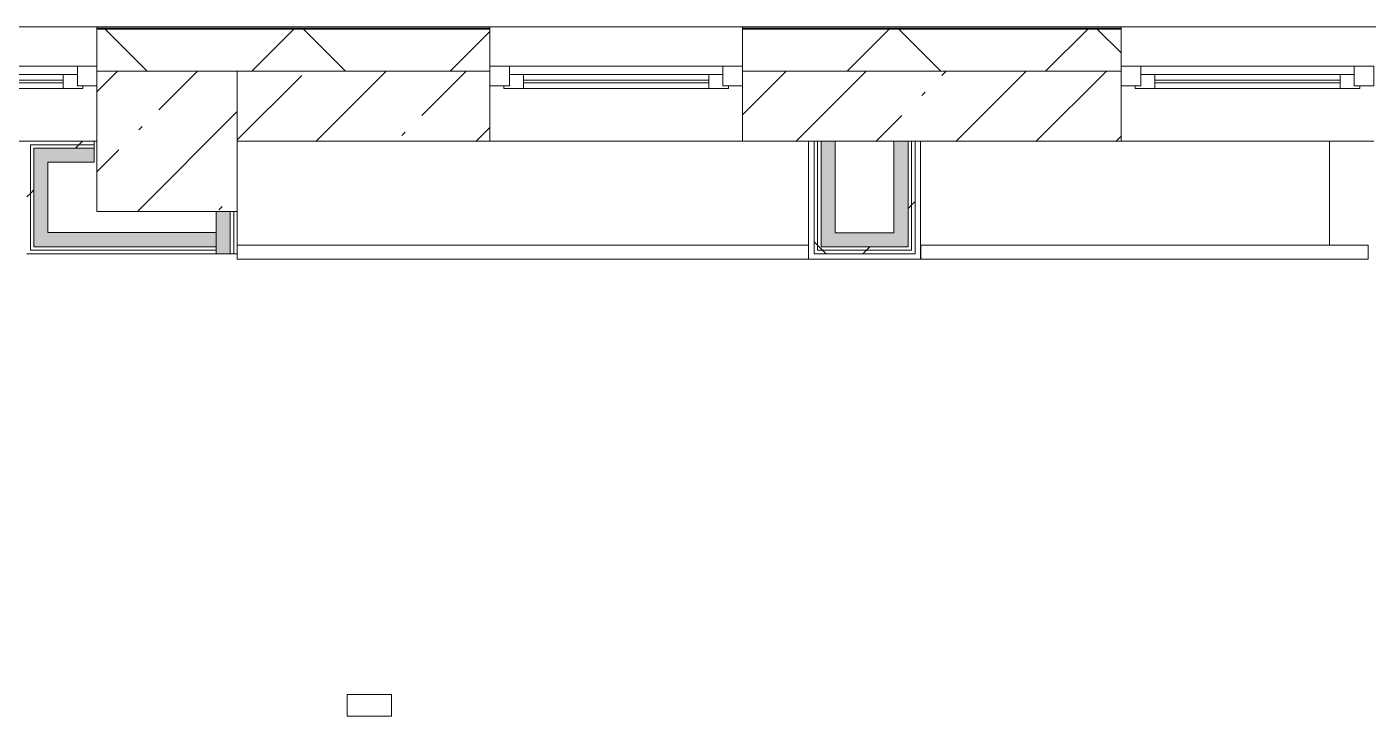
# Model space of a CAD drawing. Header units: millimetres. Extents: x -2911 to 185522, y -8553 to 29000.
# Drawn here: x 173863 to 178643, y 19100 to 21558 of the extents above; entities that cross this region are included whole.
import ezdxf

# ---------------------------------------------------------------- set-up
doc = ezdxf.new("R2010")
doc.units = ezdxf.units.MM
doc.linetypes.add('200_ШТРИХ__ш1_п0_6_', pattern=[800, 500, -300])
for name, color, linetype, lineweight in [('A-DETL-MBND-1', 7, '200_ШТРИХ__ш1_п0_6_', 9), ('A-GLAZ-2', 7, 'Continuous', 5), ('A-WALL', 7, 'Continuous', 9), ('A-WALL-4', 7, 'Continuous', 5), ('I-WALL-3', 7, 'Continuous', 5), ('S-COLS-2', 7, 'Continuous', 5)]:
    doc.layers.add(name, color=color, linetype=linetype, lineweight=lineweight)
for name, color, linetype, lineweight, true_color in [('A-FLOR-2', 7, 'Continuous', 5, 0xaaaaaa), ('I-WALL-1', 7, 'Continuous', 5, 0xe7e7e7), ('I-WALL-2', 7, 'Continuous', 9, 0xe7e7e7)]:
    doc.layers.add(name, color=color, linetype=linetype, lineweight=lineweight, true_color=true_color)
pattern_1 = [(45, (58512.3, 0), (-530.33, 530.33), []), (135, (58512.3, 0), (-530.33, -530.33), [])]

# ---------------------------------------------------------------- blocks, each defined once
blk = doc.blocks.new('120_Окно_СКБ_1Ст - 120_Окно_СКБ_1Ст 900х2500_h_ с форточкой-V132-2_7_1_птичка')
at = {"layer": 'A-GLAZ-2'}
for p, q in [((-450, -127), (-450, -57)), ((-450, -57), (-380, -57)), ((450, -57), (-450, -57)), ((-380, -57), (-380, -127)), ((380, -87), (-380, -87)), ((-380, -87), (-380, -127)), ((-330, -137), (-330, -87)), ((330, -137), (330, -87)), ((380, -127), (380, -57)), ((380, -57), (450, -57)), ((380, -127), (380, -87)), ((450, -57), (450, -127)), ((-380, -127), (-450, -127)), ((-450, -127), (-400, -127)), ((-380, -127), (-400, -127)), ((-400, -127), (-400, -137)), ((-400, -137), (400, -137)), ((400, -137), (-400, -137)), ((-330, -107), (330, -107)), ((330, -117), (-330, -117)), ((450, -127), (380, -127)), ((400, -127), (380, -127)), ((400, -127), (449.8, -127)), ((400, -137), (400, -127))]:
    blk.add_line(p, q, dxfattribs=at)
blk = doc.blocks.new('120_Окно_СКБ_2Ст_Фрамуга сверху - 120_Окно_СКБ_2Ст_2300х2500_h_ ДОО-V156-2_7_1_птичка')
at = {"layer": 'A-GLAZ-2'}
for p, q in [((-1150, -127), (-1150, -57)), ((-1150, -57), (-1080, -57)), ((1150, -57), (-1150, -57)), ((-1080, -57), (-1080, -127)), ((-1080, -57), (1080, -57)), ((520, -87), (-1080, -87)), ((-1080, -87), (-1080, -127)), ((-1030, -137), (-1030, -87)), ((470, -137), (470, -87)), ((520, -127), (520, -57)), ((520, -57), (590, -57)), ((520, -127), (520, -87)), ((590, -57), (590, -127)), ((1080, -87), (590, -87)), ((590, -87), (590, -127)), ((640, -137), (640, -87)), ((1030, -137), (1030, -87)), ((1080, -127), (1080, -57)), ((1080, -57), (1150, -57)), ((1080, -127), (1080, -87)), ((1150, -57), (1150, -127)), ((-1080, -127), (-1150, -127)), ((-1150, -127), (-1100, -127)), ((-1080, -127), (-1100, -127)), ((-1100, -127), (-1100, -137)), ((-1100, -137), (540, -137)), ((540, -137), (-1100, -137)), ((-1030, -107), (470, -107)), ((470, -117), (-1030, -117)), ((590, -127), (520, -127)), ((540, -127), (520, -127)), ((540, -127), (570, -127)), ((540, -127), (570, -127)), ((540, -137), (540, -127)), ((590, -127), (570, -127)), ((570, -127), (570, -137)), ((570, -137), (1100, -137)), ((1100, -137), (570, -137)), ((640, -107), (1030, -107)), ((1030, -117), (640, -117)), ((1150, -127), (1080, -127)), ((1100, -127), (1080, -127)), ((1100, -127), (1150, -127)), ((1100, -137), (1100, -127))]:
    blk.add_line(p, q, dxfattribs=at)
blk = doc.blocks.new('120_Окно_СКБ_1Ст - 120_Окно_СКБ_1Ст 900х2500_h_ с форточкой-22877787-2_7_1_птичка')
at = {"layer": 'A-GLAZ-2'}
for p, q in [((-450, -127), (-450, -57)), ((-450, -57), (-380, -57)), ((450, -57), (-450, -57)), ((-380, -57), (-380, -127)), ((380, -87), (-380, -87)), ((-380, -87), (-380, -127)), ((-330, -137), (-330, -87)), ((330, -137), (330, -87)), ((380, -127), (380, -57)), ((380, -57), (450, -57)), ((380, -127), (380, -87)), ((450, -57), (450, -127)), ((-380, -127), (-450, -127)), ((-450, -127), (-400, -127)), ((-380, -127), (-400, -127)), ((-400, -127), (-400, -137)), ((-400, -137), (400, -137)), ((400, -137), (-400, -137)), ((-330, -107), (330, -107)), ((330, -117), (-330, -117)), ((450, -127), (380, -127)), ((400, -127), (380, -127)), ((400, -127), (450, -127)), ((400, -137), (400, -127))]:
    blk.add_line(p, q, dxfattribs=at)
blk = doc.blocks.new('BSC_Колонна _Прямоугольная - 500х500-23282985-2_7_1_птичка')
at = {"layer": 'S-COLS-2'}
h = blk.add_hatch(dxfattribs=at)
h.set_pattern_fill('FP_163', color=256, style=0, pattern_type=2)
h.set_pattern_definition([(45, (-115850.45, -21150), (-285.1231, 285.1231), []), (45, (-115565.32, -21150), (-285.1231, 285.1231), [504.031, -100.806, 16.764, -84.042])])
h.paths.add_polyline_path([(-250, -250), (250, -250), (250, 250), (-250, 250), (-250, -95.3)])
for p, q in [((250, 250), (-250, 250)), ((-250, 250), (-250, -250)), ((250, -250), (250, 250)), ((-250, -250), (250, -250))]:
    blk.add_line(p, q, dxfattribs=at)

msp = doc.modelspace()

# ---------------------------------------------------------------- hatches: boundary and pattern name
at = {"layer": 'A-WALL-4'}
h = msp.add_hatch(dxfattribs=at)
h.set_pattern_fill('FP_85', color=256, style=0, pattern_type=2)
h.set_pattern_definition([(45, (58512.3, 0), (-353.5534, 353.5534), []), (135, (58512.3, 0), (-353.5534, -353.5534), [])])
h.paths.add_polyline_path([(183742.3157, 21400), (183742.3157, 21550), (178662.5327, 21550), (178662.5327, 21400), (183592.3157, 21400)])
h.paths.add_polyline_path([(177762.5327, 21400), (177762.5327, 21550), (176412.7644, 21550), (176412.7644, 21400), (177019.1805, 21400)])
h.paths.add_polyline_path([(164961.4201, 21400), (165362.7644, 21400), (165362.7644, 21550), (164062.5327, 21550), (164062.5327, 21400), (164562.3157, 21400)])
h.paths.add_polyline_path([(167562.7644, 21400), (167562.7644, 21550), (166262.7644, 21550), (166262.7644, 21400), (166816.4602, 21400)])
h.paths.add_polyline_path([(168462.7644, 21400), (169762.3157, 21400), (169762.3157, 21550), (168462.7644, 21550)])
h.paths.add_polyline_path([(174612.7644, 21400), (175512.7644, 21400), (175512.7644, 21550), (174112.7644, 21550), (174112.7644, 21400), (174236.6204, 21400)])
h.paths.add_polyline_path([(170662.3157, 21400), (171812.7644, 21400), (171812.7644, 21550), (170662.3157, 21550)])
h.paths.add_polyline_path([(158468.7799, 21400), (159662.3157, 21400), (159662.3157, 21550), (155122.3157, 21550), (155122.3157, 21400), (157541.2599, 21400)])
h.paths.add_polyline_path([(160562.3157, 21400), (161762.5327, 21400), (161762.5327, 21550), (160562.3157, 21550)])
h.paths.add_polyline_path([(151822.3157, 21400), (151822.3157, 21550), (151572.3157, 21550), (151572.3157, 21400)])
at = {"layer": 'I-WALL-1'}
for points in [[(174102.7644, 21075), (174102.7644, 21125), (173937.7644, 21125), (173937.7644, 21075)], [(174587.7644, 20749.0334), (174587.7644, 20900), (174537.7644, 20900), (174537.7644, 20749.0334)]]:
    msp.add_hatch(color=256, dxfattribs=at).paths.add_polyline_path(points)
at = {"layer": 'I-WALL-2'}
for points in [[(176742.8137, 20774), (176742.8137, 21150), (176692.8137, 21150), (176692.8137, 20774)], [(177002.8137, 20824), (177002.8137, 21150), (176952.8137, 21150), (176952.8137, 20824)], [(173887.7644, 20774.0334), (173937.7644, 20774.0334), (173937.7644, 21125), (173887.7644, 21125), (173887.7644, 21054.6663)], [(173937.7644, 20774.0334), (174537.7644, 20774.0334), (174537.7644, 20824.0334), (173937.7644, 20824.0334)], [(176742.8137, 20774), (177002.8137, 20774), (177002.8137, 20824), (176742.8137, 20824)]]:
    msp.add_hatch(color=256, dxfattribs=at).paths.add_polyline_path(points)
at = {"layer": 'I-WALL-3'}
h = msp.add_hatch(dxfattribs=at)
h.set_pattern_fill('FP_93', color=256, style=0, pattern_type=2)
h.set_pattern_definition([(45, (58512.3, 0), (-285.1231, 285.1231), []), (45, (58797.44, 0), (-285.1231, 285.1231), [504.031, -100.806, 16.764, -84.042])])
h.paths.add_polyline_path([(170662.3157, 21150), (171812.7644, 21150), (171812.7644, 21400), (170662.3157, 21400)])
h.paths.add_polyline_path([(174612.7644, 21150), (175512.7644, 21150), (175512.7644, 21400), (174612.7644, 21400), (174612.7644, 21239.2857)])
h.paths.add_polyline_path([(179722.3157, 21150), (179722.3157, 21400), (179362.3157, 21400), (179362.3157, 21150)])
h.paths.add_polyline_path([(177027.8137, 21150), (177762.5327, 21150), (177762.5327, 21400), (176412.7644, 21400), (176412.7644, 21150), (177019.1805, 21150)])
h.paths.add_polyline_path([(159649.8157, 21150), (159662.3157, 21150), (159662.3157, 21400), (159312.3157, 21400), (159312.3157, 21150), (159637.3157, 21150)])
h.paths.add_polyline_path([(161251.34, 21150), (161762.5327, 21150), (161762.5327, 21400), (160562.3157, 21400), (160562.3157, 21150)])
h.paths.add_polyline_path([(164562.3157, 21150), (165362.7644, 21150), (165362.7644, 21400), (164562.3157, 21400)])
h.paths.add_polyline_path([(166816.4602, 21150), (167562.7644, 21150), (167562.7644, 21400), (166262.7644, 21400), (166262.7644, 21150), (166737.3157, 21150)])
h.paths.add_polyline_path([(169762.3157, 21150), (169762.3157, 21400), (169562.3157, 21400), (169562.3157, 21150), (169599.0203, 21150)])
h.paths.add_polyline_path([(168862.3157, 21150), (168862.3157, 21400), (168462.7644, 21400), (168462.7644, 21150), (168671.5002, 21150)])
h = msp.add_hatch(dxfattribs=at)
h.set_pattern_fill('FP_197', color=256, style=0, pattern_type=2)
h.set_pattern_definition(pattern_1)
h.paths.add_polyline_path([(173862.7644, 20749.0334), (173875.2644, 20749.0334), (173875.2644, 21150), (173862.7644, 21150), (173862.7644, 21054.6663)])
h = msp.add_hatch(dxfattribs=at)
h.set_pattern_fill('FP_197', color=256, style=0, pattern_type=2)
h.set_pattern_definition(pattern_1)
h.paths.add_polyline_path([(173937.7644, 21137.5), (174102.7644, 21137.5), (174102.7644, 21150), (173875.2644, 21150), (173875.2644, 21137.5), (173887.7644, 21137.5)])
h = msp.add_hatch(dxfattribs=at)
h.set_pattern_fill('FP_197', color=256, style=0, pattern_type=2)
h.set_pattern_definition(pattern_1)
h.paths.add_polyline_path([(173875.2644, 20761.5334), (173887.7644, 20761.5334), (173887.7644, 21137.5), (173875.2644, 21137.5), (173875.2644, 21054.6663)])
h = msp.add_hatch(dxfattribs=at)
h.set_pattern_fill('FP_197', color=256, style=0, pattern_type=2)
h.set_pattern_definition(pattern_1)
h.paths.add_polyline_path([(174102.7644, 21125), (174102.7644, 21137.5), (173887.7644, 21137.5), (173887.7644, 21125), (173937.7644, 21125)])
h = msp.add_hatch(dxfattribs=at)
h.set_pattern_fill('FP_197', color=256, style=0, pattern_type=2)
h.set_pattern_definition(pattern_1)
h.paths.add_polyline_path([(176680.3137, 20749), (176680.3137, 21150), (176667.8137, 21150), (176667.8137, 20749)])
h = msp.add_hatch(dxfattribs=at)
h.set_pattern_fill('FP_197', color=256, style=0, pattern_type=2)
h.set_pattern_definition(pattern_1)
h.paths.add_polyline_path([(176692.8137, 20761.5), (176692.8137, 21150), (176680.3137, 21150), (176680.3137, 20761.5)])
h = msp.add_hatch(dxfattribs=at)
h.set_pattern_fill('FP_197', color=256, style=0, pattern_type=2)
h.set_pattern_definition(pattern_1)
h.paths.add_polyline_path([(177002.8137, 20774), (177015.3137, 20774), (177015.3137, 21150), (177002.8137, 21150), (177002.8137, 20824)])
h = msp.add_hatch(dxfattribs=at)
h.set_pattern_fill('FP_197', color=256, style=0, pattern_type=2)
h.set_pattern_definition(pattern_1)
h.paths.add_polyline_path([(177027.8137, 20761.5), (177027.8137, 21150), (177015.3137, 21150), (177019.1805, 20761.5)])
h = msp.add_hatch(dxfattribs=at)
h.set_pattern_fill('FP_197', color=256, style=0, pattern_type=2)
h.set_pattern_definition(pattern_1)
h.paths.add_polyline_path([(174600.2644, 20749.0334), (174600.2644, 20900), (174587.7644, 20900), (174587.7644, 20749.0334)])
h = msp.add_hatch(dxfattribs=at)
h.set_pattern_fill('FP_197', color=256, style=0, pattern_type=2)
h.set_pattern_definition(pattern_1)
h.paths.add_polyline_path([(177027.8137, 20749), (177027.8137, 20761.5), (176680.3137, 20761.5), (176680.3137, 20749), (177019.1805, 20749)])
h = msp.add_hatch(dxfattribs=at)
h.set_pattern_fill('FP_197', color=256, style=0, pattern_type=2)
h.set_pattern_definition(pattern_1)
h.paths.add_polyline_path([(176692.8137, 20761.5), (177015.3137, 20761.5), (177015.3137, 20774), (176692.8137, 20774)])

# ---------------------------------------------------------------- linework, layer by layer
at = {"layer": 'A-DETL-MBND-1'}
for p, q in [((178504.3157, 20779), (178504.3157, 21150)), ((175004.3157, 19100), (175004.3157, 19177.5)), ((175004.3157, 19177.5), (175162.3157, 19177.5)), ((175162.3157, 19177.5), (175162.3157, 19100)), ((175004.3157, 19100), (175162.3157, 19100))]:
    msp.add_line(p, q, dxfattribs=at)
at = {"layer": 'A-FLOR-2'}
for p, q in [((176647.8137, 20779.0334), (176647.8137, 21150)), ((177047.8137, 21150), (177047.8137, 20730)), ((177047.8137, 20730), (176647.8137, 20730))]:
    msp.add_line(p, q, dxfattribs=at)
at = {"layer": 'A-WALL'}
for p, q in [((175512.7644, 21553), (174112.7644, 21553)), ((175512.7644, 21550), (174112.7644, 21550)), ((177762.5327, 21553), (176412.7644, 21553)), ((177762.5327, 21550), (176412.7644, 21550)), ((175512.7644, 21400), (174612.7644, 21400)), ((177762.5327, 21400), (176412.7644, 21400)), ((173937.7644, 21150), (173875.2644, 21150)), ((173875.2644, 20761.5334), (173875.2644, 21137.5)), ((174102.7644, 21137.5), (173875.2644, 21137.5)), ((176742.8137, 21150), (176667.8137, 21150)), ((176680.3137, 20761.5), (176680.3137, 21150)), ((176692.8137, 20774), (176692.8137, 21150)), ((177027.8137, 21150), (176952.8137, 21150)), ((177002.8137, 21150), (177002.8137, 20774)), ((177015.3137, 21150), (177015.3137, 20761.5)), ((173887.7644, 20774.0334), (173887.7644, 21125)), ((174102.7644, 21125), (173887.7644, 21125)), ((174587.7644, 20749.0334), (174587.7644, 20900)), ((174600.2644, 20749.0334), (174600.2644, 20900)), ((174537.7644, 20761.5334), (173875.2644, 20761.5334)), ((174537.7644, 20774.0334), (173887.7644, 20774.0334)), ((177015.3137, 20761.5), (176680.3137, 20761.5)), ((177002.8137, 20774), (176692.8137, 20774))]:
    msp.add_line(p, q, dxfattribs=at)
at = {"layer": 'A-WALL-4'}
for p, q in [((183750.3157, 21558), (168462.7644, 21558)), ((174112.7644, 21558), (174112.7644, 21400)), ((175512.7644, 21400), (175512.7644, 21558)), ((176412.7644, 21558), (176412.7644, 21400)), ((177762.5327, 21400), (177762.5327, 21558))]:
    msp.add_line(p, q, dxfattribs=at)
at = {"layer": 'I-WALL-3'}
for p, q in [((175512.7644, 21150), (175512.7644, 21400)), ((176412.7644, 21400), (176412.7644, 21150)), ((177762.5327, 21150), (177762.5327, 21400)), ((174112.7644, 21150), (169562.3157, 21150)), ((174102.7644, 21075), (174102.7644, 21150)), ((176667.8137, 21150), (174612.7644, 21150)), ((176667.8137, 21150), (176667.8137, 20749)), ((176742.8137, 21150), (176952.8137, 21150)), ((176742.8137, 20824), (176742.8137, 21150)), ((176952.8137, 21150), (176952.8137, 20824)), ((178662.3157, 21150), (177027.8137, 21150)), ((177027.8137, 20749), (177027.8137, 21150)), ((173937.7644, 20824.0334), (173937.7644, 21075)), ((173937.7644, 21075), (174102.7644, 21075)), ((174537.7644, 20900), (174537.7644, 20749.0334)), ((174612.7644, 20729.0334), (174612.7644, 20900)), ((174537.7644, 20824.0334), (173937.7644, 20824.0334)), ((176952.8137, 20824), (176742.8137, 20824)), ((173862.7644, 20749.0334), (174612.7644, 20749.0334)), ((174612.7644, 20779.0334), (176647.8137, 20779.0334)), ((176647.8137, 20729.0334), (176647.8137, 20779.0334)), ((176667.8137, 20749), (177027.8137, 20749)), ((177048.8137, 20779), (178642.5327, 20779)), ((177048.8137, 20779), (177048.8137, 20729)), ((178642.5327, 20729), (178642.5327, 20779)), ((176647.8137, 20729.0334), (174612.7644, 20729.0334)), ((178642.5327, 20729), (177048.8137, 20729))]:
    msp.add_line(p, q, dxfattribs=at)

# ---------------------------------------------------------------- block references
at = {"layer": 'A-GLAZ-2'}
for name, p in [('120_Окно_СКБ_2Ст_Фрамуга сверху - 120_Окно_СКБ_2Ст_2300х2500_h_ ДОО-V156-2_7_1_птичка', (172962.7644, 21475)), ('120_Окно_СКБ_1Ст - 120_Окно_СКБ_1Ст 900х2500_h_ с форточкой-22877787-2_7_1_птичка', (175962.7644, 21475)), ('120_Окно_СКБ_1Ст - 120_Окно_СКБ_1Ст 900х2500_h_ с форточкой-V132-2_7_1_птичка', (178212.5327, 21475))]:
    msp.add_blockref(name, p, dxfattribs=at)
at = {"layer": 'S-COLS-2'}
msp.add_blockref('BSC_Колонна _Прямоугольная - 500х500-23282985-2_7_1_птичка', (174362.7644, 21150), dxfattribs=at)

doc.saveas('drawing.dxf')
